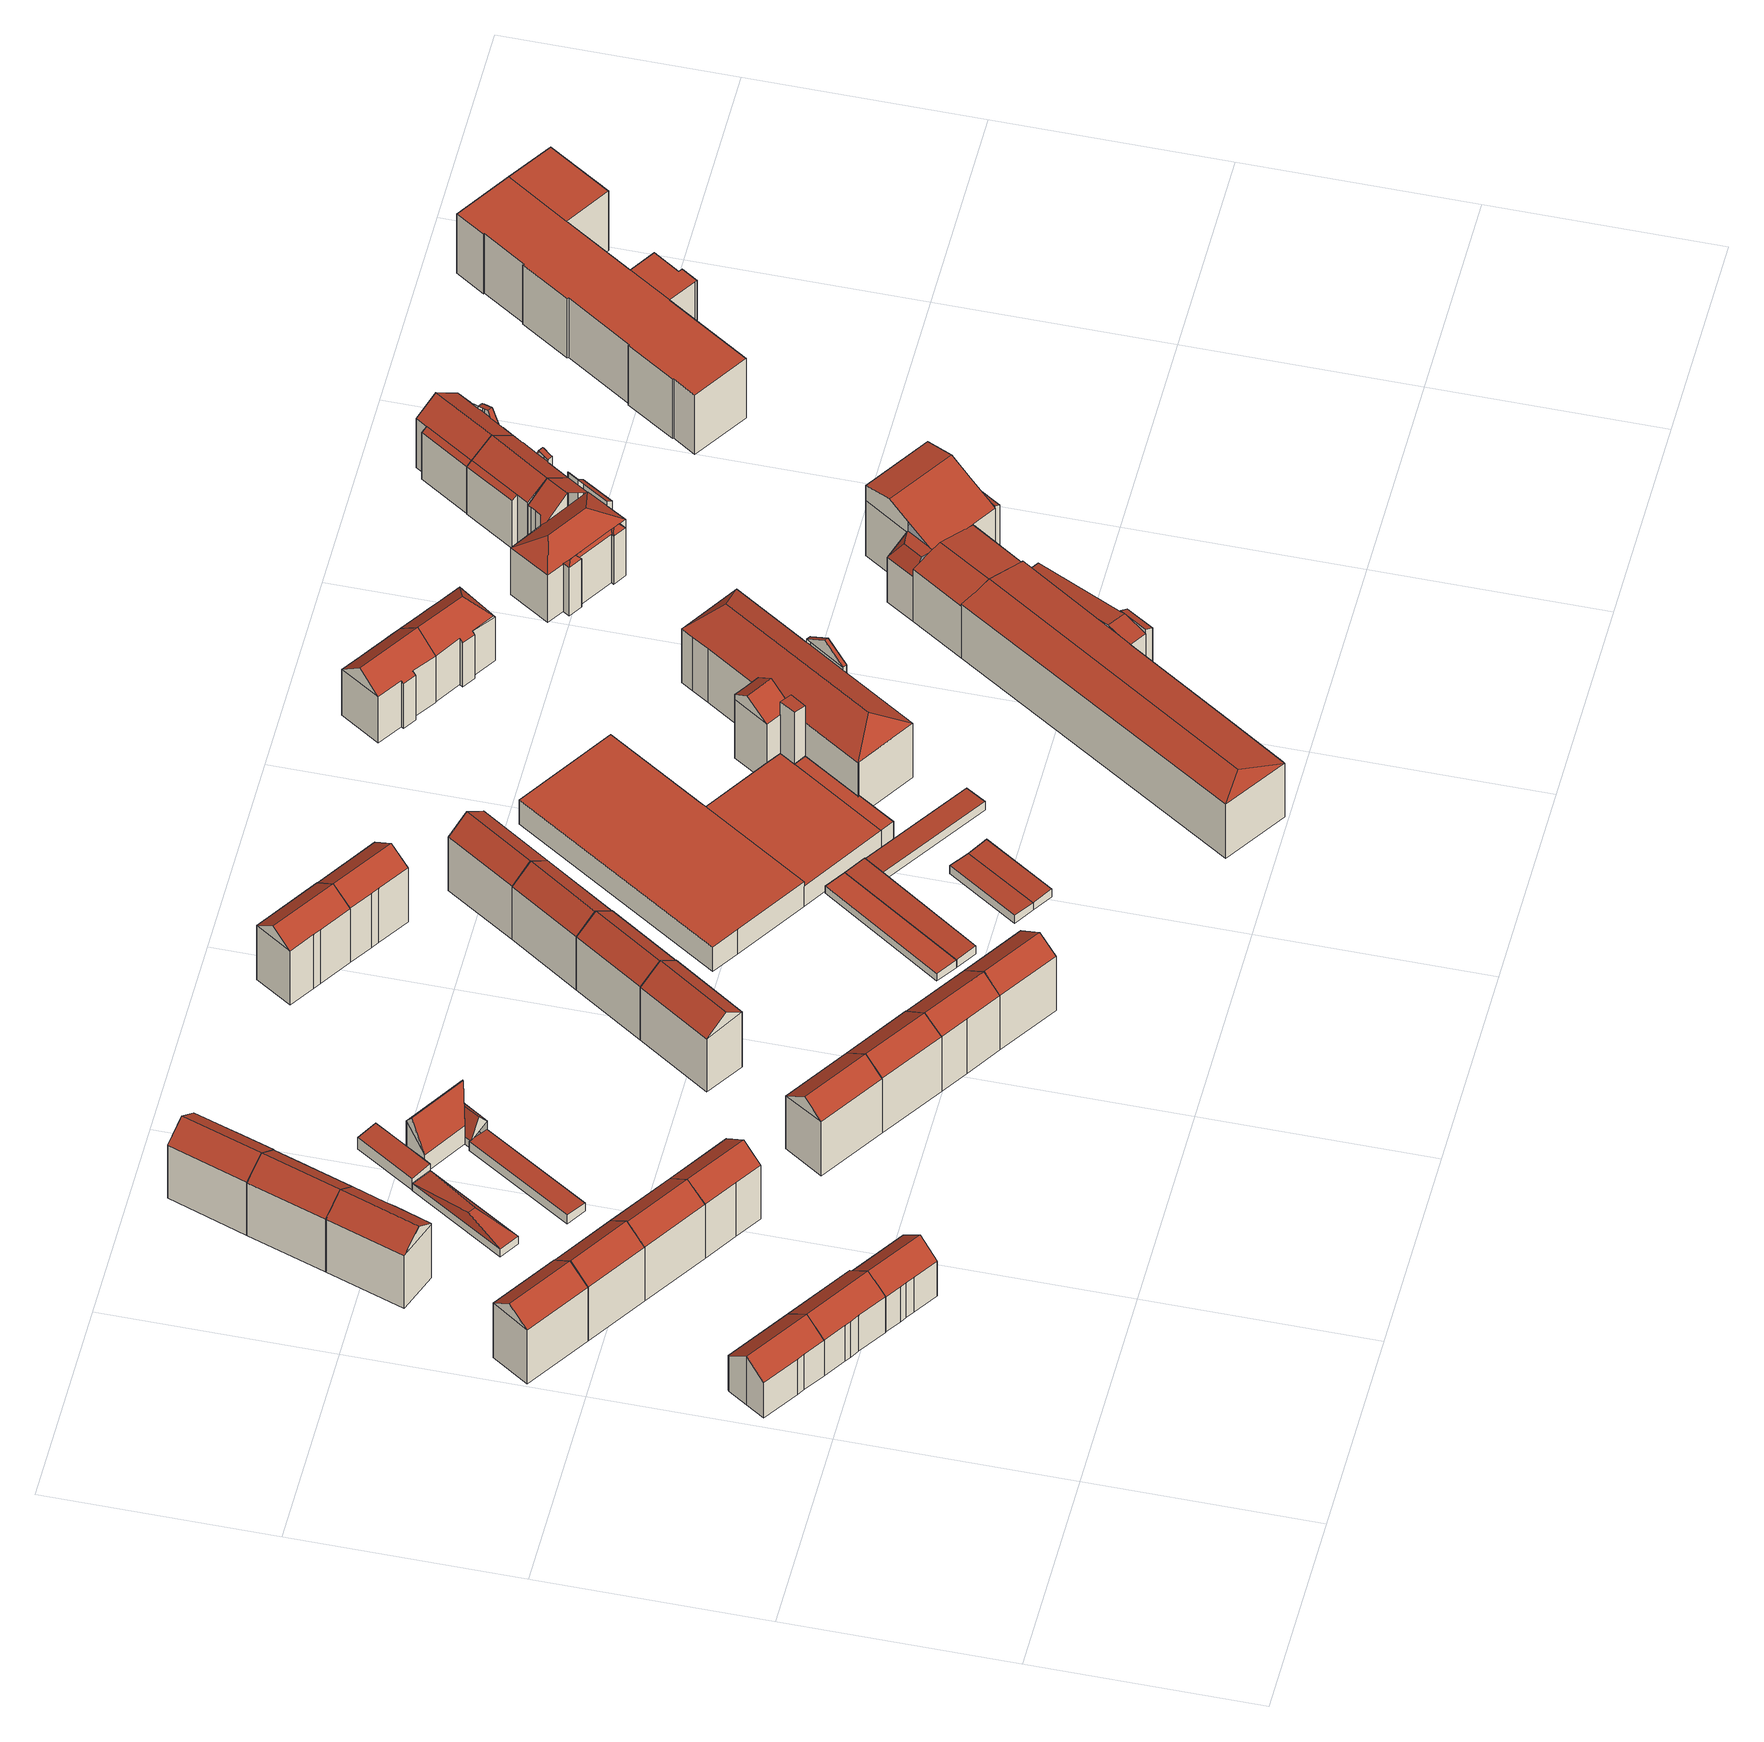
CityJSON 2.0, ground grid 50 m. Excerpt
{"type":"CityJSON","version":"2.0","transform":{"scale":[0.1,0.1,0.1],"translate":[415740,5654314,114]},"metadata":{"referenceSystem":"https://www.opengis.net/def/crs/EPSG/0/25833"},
"CityObjects":{
"building1":{"type":"Building","attributes":{"Dachtyp_tdc":"tdcFreeFormRoof","Gemeindeschluessel":14612000,"Dachneigung":36.94,"QualitaetDacherkennung":88,"Geometrietyp2DReferenz":"3000","measuredHeight":14.17,"function":"31001_9998","roofType":"5000"},"geometry":[{"type":"Solid","lod":"2","boundaries":[[[[0,1,2,3]],[[1,4,5,2]],[[4,6,7,5]],[[6,8,9,7]],[[8,10,11,9]],[[10,12,13,11]],[[12,14,15,13]],[[14,16,17,15]],[[16,0,3,17]],[[1,0,18,8,6,4]],[[18,16,14,12,10,8]],[[0,16,18]],[[3,2,5,7,9,11,13,15,17]]]],"semantics":{"surfaces":[{"type":"WallSurface"},{"type":"RoofSurface"},{"type":"GroundSurface"}],"values":[[0,0,0,0,0,0,0,0,0,1,1,0,2]]}}]},
"building2":{"type":"Building","attributes":{"Dachtyp_tdc":"tdcFreeFormRoof","Gemeindeschluessel":14612000,"Dachneigung":36.84,"QualitaetDacherkennung":89,"Geometrietyp2DReferenz":"3000","measuredHeight":14.09,"function":"31001_9998","roofType":"5000"},"geometry":[{"type":"Solid","lod":"2","boundaries":[[[[19,16,17,3]],[[16,14,15,17]],[[14,20,21,15]],[[20,22,23,21]],[[22,24,25,23]],[[24,26,27,25]],[[26,28,29,27]],[[28,19,3,29]],[[30,20,14,16,31]],[[24,22,30,31,19,28,26]],[[16,19,31]],[[22,20,30]],[[3,17,15,21,23,25,27,29]]]],"semantics":{"surfaces":[{"type":"WallSurface"},{"type":"RoofSurface"},{"type":"GroundSurface"}],"values":[[0,0,0,0,0,0,0,0,1,1,0,0,2]]}}]},
"building3":{"type":"Building","attributes":{"Dachtyp_tdc":"tdcGableRoof","Gemeindeschluessel":14612000,"Dachneigung":35.64,"QualitaetDacherkennung":85,"Geometrietyp2DReferenz":"3000","measuredHeight":19.22,"function":"31001_9998","roofType":"3100"},"geometry":[{"type":"Solid","lod":"2","boundaries":[[[[32,33,34,35]],[[33,36,37,34]],[[36,38,39,37]],[[38,32,35,39]],[[36,33,40]],[[32,38,41]],[[33,32,41,40]],[[38,36,40,41]],[[35,34,37,39]]]],"semantics":{"surfaces":[{"type":"WallSurface"},{"type":"RoofSurface"},{"type":"GroundSurface"}],"values":[[0,0,0,0,0,0,1,1,2]]}}]},
"building4":{"type":"Building","attributes":{"Dachtyp_tdc":"tdcFreeFormRoof","Gemeindeschluessel":14612000,"Dachneigung":38.39,"QualitaetDacherkennung":85,"Geometrietyp2DReferenz":"3000","measuredHeight":14.14,"function":"31001_9998","roofType":"5000"},"geometry":[{"type":"Solid","lod":"2","boundaries":[[[[42,43,44,45]],[[43,46,47,44]],[[46,48,49,47]],[[48,50,51,49]],[[50,52,53,51]],[[52,54,55,53]],[[54,42,45,55]],[[46,56,57,54,52,50,48]],[[43,42,57,56]],[[43,56,46]],[[54,57,42]],[[45,44,47,49,51,53,55]]]],"semantics":{"surfaces":[{"type":"WallSurface"},{"type":"RoofSurface"},{"type":"GroundSurface"}],"values":[[0,0,0,0,0,0,0,1,1,0,0,2]]}}]},
"building5":{"type":"Building","attributes":{"Dachtyp_tdc":"tdcGableRoof","Gemeindeschluessel":14612000,"Dachneigung":35.72,"QualitaetDacherkennung":88,"Geometrietyp2DReferenz":"3000","measuredHeight":19.27,"function":"31001_9998","roofType":"3100"},"geometry":[{"type":"Solid","lod":"2","boundaries":[[[[58,59,60,34]],[[59,61,62,60]],[[61,36,37,62]],[[36,58,34,37]],[[61,59,63]],[[58,36,64]],[[59,58,64,63]],[[36,61,63,64]],[[34,60,62,37]]]],"semantics":{"surfaces":[{"type":"WallSurface"},{"type":"RoofSurface"},{"type":"GroundSurface"}],"values":[[0,0,0,0,0,0,1,1,2]]}}]},
"building6":{"type":"Building","attributes":{"Dachtyp_tdc":"tdcGableRoof","Gemeindeschluessel":14612000,"Dachneigung":35.65,"QualitaetDacherkennung":88,"Geometrietyp2DReferenz":"3000","measuredHeight":19.25,"function":"31001_9998","roofType":"3100"},"geometry":[{"type":"Solid","lod":"2","boundaries":[[[[65,66,62,67]],[[66,59,60,62]],[[59,68,69,60]],[[68,65,67,69]],[[59,66,70]],[[65,68,71]],[[66,65,71,70]],[[68,59,70,71]],[[67,62,60,69]]]],"semantics":{"surfaces":[{"type":"WallSurface"},{"type":"RoofSurface"},{"type":"GroundSurface"}],"values":[[0,0,0,0,0,0,1,1,2]]}}]},
"building7":{"type":"Building","attributes":{"Dachtyp_tdc":"tdcFreeFormRoof","Gemeindeschluessel":14612000,"Dachneigung":35.29,"QualitaetDacherkennung":86,"Geometrietyp2DReferenz":"3000","measuredHeight":19.14,"function":"31001_9998","roofType":"5000"},"geometry":[{"type":"Solid","lod":"2","boundaries":[[[[72,73,74,75]],[[73,76,77,74]],[[76,78,79,77]],[[78,80,81,79]],[[80,82,83,81]],[[82,72,75,83]],[[84,85,86,87,88,89]],[[72,82,84,89]],[[73,88,87,76]],[[72,89,88,73]],[[76,87,86,78]],[[78,86,85,80]],[[80,85,84,82]],[[75,74,77,79,81,83]]]],"semantics":{"surfaces":[{"type":"WallSurface"},{"type":"RoofSurface"},{"type":"GroundSurface"}],"values":[[0,0,0,0,0,0,1,1,0,0,0,0,0,2]]}}]},
"building8":{"type":"Building","attributes":{"Dachtyp_tdc":"tdcFreeFormRoof","Gemeindeschluessel":14612000,"Dachneigung":35.51,"QualitaetDacherkennung":88,"Geometrietyp2DReferenz":"3000","measuredHeight":19.25,"function":"31001_9998","roofType":"5000"},"geometry":[{"type":"Solid","lod":"2","boundaries":[[[[90,65,67,91]],[[65,68,69,67]],[[68,92,93,69]],[[92,94,95,93]],[[94,90,91,95]],[[96,92,68,97]],[[90,94,96,97,65]],[[94,92,96]],[[68,65,97]],[[91,67,69,93,95]]]],"semantics":{"surfaces":[{"type":"WallSurface"},{"type":"RoofSurface"},{"type":"GroundSurface"}],"values":[[0,0,0,0,0,1,1,0,0,2]]}}]},
"building9":{"type":"Building","attributes":{"Dachtyp_tdc":"tdcFreeFormRoof","Gemeindeschluessel":14612000,"Dachneigung":35.53,"QualitaetDacherkennung":91,"Geometrietyp2DReferenz":"3000","measuredHeight":19.19,"function":"31001_9998","roofType":"5000"},"geometry":[{"type":"Solid","lod":"2","boundaries":[[[[88,72,75,74]],[[72,98,99,75]],[[98,100,101,99]],[[100,102,103,101]],[[102,104,105,103]],[[104,88,74,105]],[[89,106,98,72]],[[102,100,106,89,88,104]],[[72,88,89]],[[100,98,106]],[[74,75,99,101,103,105]]]],"semantics":{"surfaces":[{"type":"WallSurface"},{"type":"RoofSurface"},{"type":"GroundSurface"}],"values":[[0,0,0,0,0,0,1,1,0,0,2]]}}]},
"building10":{"type":"Building","attributes":{"Dachtyp_tdc":"tdcHipRoof","Gemeindeschluessel":14612000,"Dachneigung":10.67,"QualitaetDacherkennung":15,"Geometrietyp2DReferenz":"3000","measuredHeight":4.81,"function":"31001_2463","roofType":"3200"},"geometry":[{"type":"Solid","lod":"2","boundaries":[[[[107,108,109,110]],[[108,111,112,109]],[[111,113,114,112]],[[113,107,110,114]],[[111,108,115]],[[107,113,116]],[[108,107,116,115]],[[113,111,115,116]],[[110,109,112,114]]]],"semantics":{"surfaces":[{"type":"WallSurface"},{"type":"RoofSurface"},{"type":"GroundSurface"}],"values":[[0,0,0,0,1,1,1,1,2]]}}]},
"building11":{"type":"Building","attributes":{"Dachtyp_tdc":"tdcGableRoof","Gemeindeschluessel":14612000,"Dachneigung":35.37,"QualitaetDacherkennung":89,"Geometrietyp2DReferenz":"3000","measuredHeight":19.2,"function":"31001_9998","roofType":"3100"},"geometry":[{"type":"Solid","lod":"2","boundaries":[[[[117,118,119,120]],[[118,121,122,119]],[[121,123,124,122]],[[123,125,101,124]],[[125,126,99,101]],[[126,117,120,99]],[[126,106,127,117]],[[128,129,130,127,106,131]],[[123,128,131,125]],[[125,131,106,126]],[[118,130,129,121]],[[117,127,130,118]],[[121,129,128,123]],[[120,119,122,124,101,99]]]],"semantics":{"surfaces":[{"type":"WallSurface"},{"type":"RoofSurface"},{"type":"GroundSurface"}],"values":[[0,0,0,0,0,0,1,1,0,0,0,0,0,2]]}}]},
"building12":{"type":"Building","attributes":{"Gemeindeschluessel":14612000,"Geometrietyp2DReferenz":"3000","function":"31001_2463","roofType":"9999"},"children":["building12-1","building12-2"]},
"building12-1":{"type":"BuildingPart","attributes":{"Dachtyp_tdc":"tdcPolyFlatRoof","Dachneigung":4.05,"QualitaetDacherkennung":81,"Geometrietyp2DReferenz":"3000","measuredHeight":2.59,"roofType":"2100"},"parents":["building12"],"geometry":[{"type":"MultiSurface","lod":"2","boundaries":[[[132,133,134,135,136]],[[137,138,133,132]],[[138,139,134,133]],[[139,140,141,135,134]],[[142,137,132,136]],[[142,143,140,139,138,137]]],"semantics":{"surfaces":[{"type":"GroundSurface"},{"type":"WallSurface"},{"type":"RoofSurface"}],"values":[0,1,1,1,1,2]}}]},
"building12-2":{"type":"BuildingPart","attributes":{"Dachtyp_tdc":"tdcGableRoof","Dachneigung":51.55,"QualitaetDacherkennung":2,"Geometrietyp2DReferenz":"3000","measuredHeight":7.6,"roofType":"3100"},"parents":["building12"],"geometry":[{"type":"MultiSurface","lod":"2","boundaries":[[[141,144,145,135]],[[144,146,147,145]],[[146,148,142,136,147]],[[146,144,149]],[[141,143,148,150]],[[144,141,150,149]],[[148,146,149,150]],[[135,145,147,136]]],"semantics":{"surfaces":[{"type":"WallSurface"},{"type":"RoofSurface"},{"type":"GroundSurface"}],"values":[0,0,0,0,0,1,1,2]}}]},
"building13":{"type":"Building","attributes":{"Dachtyp_tdc":"tdcPolyFlatRoof","Gemeindeschluessel":14612000,"Dachneigung":5.18,"QualitaetDacherkennung":83,"Geometrietyp2DReferenz":"3000","measuredHeight":3.81,"function":"31001_2463","roofType":"2100"},"geometry":[{"type":"Solid","lod":"2","boundaries":[[[[151,152,153,154]],[[152,155,156,153]],[[155,157,158,156]],[[157,159,160,158]],[[159,161,162,160]],[[161,151,154,162]],[[161,159,157,155,152,151]],[[154,153,156,158,160,162]]]],"semantics":{"surfaces":[{"type":"WallSurface"},{"type":"RoofSurface"},{"type":"GroundSurface"}],"values":[[0,0,0,0,0,0,1,2]]}}]},
"building14":{"type":"Building","attributes":{"Dachtyp_tdc":"tdcGableRoof","Gemeindeschluessel":14612000,"Dachneigung":35.6,"QualitaetDacherkennung":86,"Geometrietyp2DReferenz":"3000","measuredHeight":19.27,"function":"31001_9998","roofType":"3100"},"geometry":[{"type":"Solid","lod":"2","boundaries":[[[[163,164,165,166]],[[164,167,168,165]],[[167,169,170,168]],[[169,163,166,170]],[[167,164,171]],[[163,169,172]],[[164,163,172,171]],[[169,167,171,172]],[[166,165,168,170]]]],"semantics":{"surfaces":[{"type":"WallSurface"},{"type":"RoofSurface"},{"type":"GroundSurface"}],"values":[[0,0,0,0,0,0,1,1,2]]}}]},
"building15":{"type":"Building","attributes":{"Dachtyp_tdc":"tdcGableRoof","Gemeindeschluessel":14612000,"Dachneigung":64.77,"QualitaetDacherkennung":2,"Geometrietyp2DReferenz":"3000","measuredHeight":13.11,"function":"31001_2463","roofType":"3100"},"geometry":[{"type":"Solid","lod":"2","boundaries":[[[[173,174,147,175]],[[174,176,145,147]],[[176,177,178,145]],[[177,173,175,178]],[[176,174,179]],[[173,177,180]],[[174,173,180,179]],[[177,176,179,180]],[[175,147,145,178]]]],"semantics":{"surfaces":[{"type":"WallSurface"},{"type":"RoofSurface"},{"type":"GroundSurface"}],"values":[[0,0,0,0,0,0,1,1,2]]}}]},
"building16":{"type":"Building","attributes":{"Dachtyp_tdc":"tdcGableRoof","Gemeindeschluessel":14612000,"Dachneigung":35.47,"QualitaetDacherkennung":91,"Geometrietyp2DReferenz":"3000","measuredHeight":19.22,"function":"31001_9998","roofType":"3100"},"geometry":[{"type":"Solid","lod":"2","boundaries":[[[[181,182,166,183]],[[182,169,170,166]],[[169,184,185,170]],[[184,181,183,185]],[[169,182,186]],[[181,184,187]],[[182,181,187,186]],[[184,169,186,187]],[[183,166,170,185]]]],"semantics":{"surfaces":[{"type":"WallSurface"},{"type":"RoofSurface"},{"type":"GroundSurface"}],"values":[[0,0,0,0,0,0,1,1,2]]}}]},
"building17":{"type":"Building","attributes":{"Dachtyp_tdc":"tdcFreeFormRoof","Gemeindeschluessel":14612000,"Dachneigung":35.22,"QualitaetDacherkennung":92,"Geometrietyp2DReferenz":"3000","measuredHeight":19.22,"function":"31001_9998","roofType":"5000"},"geometry":[{"type":"Solid","lod":"2","boundaries":[[[[181,188,185,183]],[[188,189,190,185]],[[189,191,192,190]],[[191,193,194,192]],[[193,181,183,194]],[[195,189,188,196]],[[193,191,195,196,181]],[[188,181,196]],[[191,189,195]],[[183,185,190,192,194]]]],"semantics":{"surfaces":[{"type":"WallSurface"},{"type":"RoofSurface"},{"type":"GroundSurface"}],"values":[[0,0,0,0,0,1,1,0,0,2]]}}]},
"building18":{"type":"Building","attributes":{"Dachtyp_tdc":"tdcGableRoof","Gemeindeschluessel":14612000,"Dachneigung":35.45,"QualitaetDacherkennung":89,"Geometrietyp2DReferenz":"3000","measuredHeight":19.17,"function":"31001_9998","roofType":"3100"},"geometry":[{"type":"Solid","lod":"2","boundaries":[[[[197,198,199,200]],[[198,201,202,199]],[[201,203,204,202]],[[203,197,200,204]],[[201,198,205]],[[197,203,206]],[[198,197,206,205]],[[203,201,205,206]],[[200,199,202,204]]]],"semantics":{"surfaces":[{"type":"WallSurface"},{"type":"RoofSurface"},{"type":"GroundSurface"}],"values":[[0,0,0,0,0,0,1,1,2]]}}]},
"building19":{"type":"Building","attributes":{"Dachtyp_tdc":"tdcGableRoof","Gemeindeschluessel":14612000,"Dachneigung":35.47,"QualitaetDacherkennung":90,"Geometrietyp2DReferenz":"3000","measuredHeight":19.27,"function":"31001_9998","roofType":"3100"},"geometry":[{"type":"Solid","lod":"2","boundaries":[[[[189,207,208,190]],[[207,209,210,208]],[[209,191,192,210]],[[191,189,190,192]],[[209,207,211]],[[189,191,212]],[[207,189,212,211]],[[191,209,211,212]],[[190,208,210,192]]]],"semantics":{"surfaces":[{"type":"WallSurface"},{"type":"RoofSurface"},{"type":"GroundSurface"}],"values":[[0,0,0,0,0,0,1,1,2]]}}]},
"building20":{"type":"Building","attributes":{"Dachtyp_tdc":"tdcGableRoof","Gemeindeschluessel":14612000,"Dachneigung":35.48,"QualitaetDacherkennung":89,"Geometrietyp2DReferenz":"3000","measuredHeight":19.25,"function":"31001_9998","roofType":"3100"},"geometry":[{"type":"Solid","lod":"2","boundaries":[[[[213,214,215,199]],[[214,216,217,215]],[[216,218,202,217]],[[218,213,199,202]],[[216,214,219]],[[213,218,220]],[[214,213,220,219]],[[218,216,219,220]],[[199,215,217,202]]]],"semantics":{"surfaces":[{"type":"WallSurface"},{"type":"RoofSurface"},{"type":"GroundSurface"}],"values":[[0,0,0,0,0,0,1,1,2]]}}]},
"building21":{"type":"Building","attributes":{"Dachtyp_tdc":"tdcFreeFormRoof","Gemeindeschluessel":14612000,"Dachneigung":35.73,"QualitaetDacherkennung":73,"Geometrietyp2DReferenz":"3000","measuredHeight":19.23,"function":"31001_9998","roofType":"5000"},"geometry":[{"type":"Solid","lod":"2","boundaries":[[[[221,222,223,224]],[[222,225,226,223]],[[225,227,228,226]],[[227,229,230,228]],[[229,231,232,230]],[[231,221,224,232]],[[233,225,222,234]],[[229,227,233,234,221,231]],[[227,225,233]],[[222,221,234]],[[224,223,226,228,230,232]]]],"semantics":{"surfaces":[{"type":"WallSurface"},{"type":"RoofSurface"},{"type":"GroundSurface"}],"values":[[0,0,0,0,0,0,1,1,0,0,2]]}}]},
"building22":{"type":"Building","attributes":{"Dachtyp_tdc":"tdcGableRoof","Gemeindeschluessel":14612000,"Dachneigung":35.59,"QualitaetDacherkennung":91,"Geometrietyp2DReferenz":"3000","measuredHeight":19.25,"function":"31001_9998","roofType":"3100"},"geometry":[{"type":"Solid","lod":"2","boundaries":[[[[214,235,236,215]],[[235,237,238,236]],[[237,239,217,238]],[[239,214,215,217]],[[237,235,240]],[[214,239,241]],[[235,214,241,240]],[[239,237,240,241]],[[215,236,238,217]]]],"semantics":{"surfaces":[{"type":"WallSurface"},{"type":"RoofSurface"},{"type":"GroundSurface"}],"values":[[0,0,0,0,0,0,1,1,2]]}}]},
"building23":{"type":"Building","attributes":{"Dachtyp_tdc":"tdcPolyFlatRoof","Gemeindeschluessel":14612000,"Dachneigung":0,"QualitaetDacherkennung":84,"Geometrietyp2DReferenz":"3000","measuredHeight":2.11,"function":"31001_2463","roofType":"1000"},"geometry":[{"type":"Solid","lod":"2","boundaries":[[[[242,243,244,245]],[[243,246,247,244]],[[246,248,249,247]],[[248,242,245,249]],[[248,246,243,242]],[[245,244,247,249]]]],"semantics":{"surfaces":[{"type":"WallSurface"},{"type":"RoofSurface"},{"type":"GroundSurface"}],"values":[[0,0,0,0,1,2]]}}]},
"building24":{"type":"Building","attributes":{"Dachtyp_tdc":"tdcPolyFlatRoof","Gemeindeschluessel":14612000,"Dachneigung":4.01,"QualitaetDacherkennung":76,"Geometrietyp2DReferenz":"3000","measuredHeight":2.45,"function":"31001_2463","roofType":"2100"},"geometry":[{"type":"Solid","lod":"2","boundaries":[[[[250,248,249,251]],[[248,246,247,249]],[[246,252,253,247]],[[252,254,255,253]],[[254,250,251,255]],[[254,252,246,248,250]],[[251,249,247,253,255]]]],"semantics":{"surfaces":[{"type":"WallSurface"},{"type":"RoofSurface"},{"type":"GroundSurface"}],"values":[[0,0,0,0,0,1,2]]}}]},
"building25":{"type":"Building","attributes":{"Dachtyp_tdc":"tdcGableRoof","Gemeindeschluessel":14612000,"Dachneigung":35.69,"QualitaetDacherkennung":67,"Geometrietyp2DReferenz":"3000","measuredHeight":19.2,"function":"31001_9998","roofType":"3100"},"geometry":[{"type":"Solid","lod":"2","boundaries":[[[[256,257,228,258]],[[257,233,259,228]],[[233,260,226,259]],[[260,261,262,226]],[[261,263,264,262]],[[263,265,266,264]],[[265,267,268,266]],[[267,256,258,268]],[[263,261,260,233]],[[233,257,256,267,265,263]],[[258,228,259,226,262,264,266,268]]]],"semantics":{"surfaces":[{"type":"WallSurface"},{"type":"RoofSurface"},{"type":"GroundSurface"}],"values":[[0,0,0,0,0,0,0,0,1,1,2]]}}]},
"building26":{"type":"Building","attributes":{"Dachtyp_tdc":"tdcPolyFlatRoof","Gemeindeschluessel":14612000,"Dachneigung":2.82,"QualitaetDacherkennung":90,"Geometrietyp2DReferenz":"3000","measuredHeight":2.38,"function":"31001_2463","roofType":"2100"},"geometry":[{"type":"Solid","lod":"2","boundaries":[[[[269,270,271,272]],[[270,273,274,271]],[[273,275,276,274]],[[275,269,272,276]],[[275,273,270,269]],[[272,271,274,276]]]],"semantics":{"surfaces":[{"type":"WallSurface"},{"type":"RoofSurface"},{"type":"GroundSurface"}],"values":[[0,0,0,0,1,2]]}}]},
"building27":{"type":"Building","attributes":{"Dachtyp_tdc":"tdcGableRoof","Gemeindeschluessel":14612000,"Dachneigung":35.32,"QualitaetDacherkennung":91,"Geometrietyp2DReferenz":"3000","measuredHeight":19.21,"function":"31001_9998","roofType":"3100"},"geometry":[{"type":"Solid","lod":"2","boundaries":[[[[277,278,279,236]],[[278,280,281,279]],[[280,237,238,281]],[[237,277,236,238]],[[280,278,282]],[[277,237,283]],[[278,277,283,282]],[[237,280,282,283]],[[236,279,281,238]]]],"semantics":{"surfaces":[{"type":"WallSurface"},{"type":"RoofSurface"},{"type":"GroundSurface"}],"values":[[0,0,0,0,0,0,1,1,2]]}}]},
"building28":{"type":"Building","attributes":{"Dachtyp_tdc":"tdcPolyFlatRoof","Gemeindeschluessel":14612000,"Dachneigung":2.79,"QualitaetDacherkennung":88,"Geometrietyp2DReferenz":"3000","measuredHeight":2.42,"function":"31001_2463","roofType":"2100"},"geometry":[{"type":"Solid","lod":"2","boundaries":[[[[284,273,274,285]],[[273,270,271,274]],[[270,286,287,271]],[[286,284,285,287]],[[286,270,273,284]],[[285,274,271,287]]]],"semantics":{"surfaces":[{"type":"WallSurface"},{"type":"RoofSurface"},{"type":"GroundSurface"}],"values":[[0,0,0,0,1,2]]}}]},
"building29":{"type":"Building","attributes":{"Gemeindeschluessel":14612000,"Geometrietyp2DReferenz":"3000","function":"31001_2000","roofType":"9999"},"children":["building29-1","building29-2","building29-3"]},
"building29-1":{"type":"BuildingPart","attributes":{"Dachtyp_tdc":"tdcPolyFlatRoof","Dachneigung":0,"QualitaetDacherkennung":88,"Geometrietyp2DReferenz":"3000","measuredHeight":5.87,"roofType":"1000"},"parents":["building29"],"geometry":[{"type":"MultiSurface","lod":"2","boundaries":[[[288,289,290,291]],[[289,292,293,290]],[[292,294,295,293]],[[296,297,298,299]],[[297,296,294,292,289,288]],[[291,290,293,295,299,298]]],"semantics":{"surfaces":[{"type":"WallSurface"},{"type":"RoofSurface"},{"type":"GroundSurface"}],"values":[0,0,0,0,1,2]}}]},
"building29-2":{"type":"BuildingPart","attributes":{"Dachtyp_tdc":"tdcPolyFlatRoof","Dachneigung":0,"QualitaetDacherkennung":91,"Geometrietyp2DReferenz":"3000","measuredHeight":7.15,"roofType":"1000"},"parents":["building29"],"geometry":[{"type":"MultiSurface","lod":"2","boundaries":[[[300,301,302,303]],[[301,304,291,302]],[[304,288,291]],[[305,306,307,298,297]],[[306,308,309,307]],[[308,300,303,309]],[[308,306,305,304,301,300]],[[303,302,291,298,307,309]]],"semantics":{"surfaces":[{"type":"WallSurface"},{"type":"RoofSurface"},{"type":"GroundSurface"}],"values":[0,0,0,0,0,0,1,2]}}]},
"building29-3":{"type":"BuildingPart","attributes":{"Dachtyp_tdc":"tdcPolyFlatRoof","Dachneigung":0,"QualitaetDacherkennung":65,"Geometrietyp2DReferenz":"3000","measuredHeight":5.9,"roofType":"1000"},"parents":["building29"],"geometry":[{"type":"MultiSurface","lod":"2","boundaries":[[[310,311,312,295,294]],[[311,313,314,312]],[[313,315,316,314]],[[315,317,318,316]],[[317,319,296,299,318]],[[317,315,313,311,310,319]],[[299,295,312,314,316,318]]],"semantics":{"surfaces":[{"type":"WallSurface"},{"type":"RoofSurface"},{"type":"GroundSurface"}],"values":[0,0,0,0,0,1,2]}}]},
"building30":{"type":"Building","attributes":{"Dachtyp_tdc":"tdcPolyFlatRoof","Gemeindeschluessel":14612000,"Dachneigung":3.62,"QualitaetDacherkennung":83,"Geometrietyp2DReferenz":"3000","measuredHeight":2.45,"function":"31001_2463","roofType":"2100"},"geometry":[{"type":"Solid","lod":"2","boundaries":[[[[320,321,322,323]],[[321,254,255,322]],[[254,324,253,255]],[[324,320,323,253]],[[324,254,321,320]],[[323,322,255,253]]]],"semantics":{"surfaces":[{"type":"WallSurface"},{"type":"RoofSurface"},{"type":"GroundSurface"}],"values":[[0,0,0,0,1,2]]}}]},
"building31":{"type":"Building","attributes":{"Gemeindeschluessel":14612000,"Geometrietyp2DReferenz":"3000","function":"31001_2000","roofType":"9999"},"children":["building31-1","building31-2","building31-3","building31-4"]},
"building31-1":{"type":"BuildingPart","attributes":{"Dachtyp_tdc":"tdcPolyFlatRoof","Dachneigung":5.71,"QualitaetDacherkennung":76,"Geometrietyp2DReferenz":"3000","measuredHeight":20.98,"roofType":"2100"},"parents":["building31"],"geometry":[{"type":"MultiSurface","lod":"2","boundaries":[[[325,326,327,328,329]],[[326,330,331,332,327]],[[333,330,326,325]],[[328,327,332,334]]],"semantics":{"surfaces":[{"type":"WallSurface"},{"type":"RoofSurface"},{"type":"GroundSurface"}],"values":[0,0,1,2]}}]},
"building31-2":{"type":"BuildingPart","attributes":{"Dachtyp_tdc":"tdcGableRoof","Dachneigung":34.98,"QualitaetDacherkennung":60,"Geometrietyp2DReferenz":"3000","measuredHeight":20.39,"roofType":"3100"},"parents":["building31"],"geometry":[{"type":"MultiSurface","lod":"2","boundaries":[[[335,336,337,338,339]],[[336,340,341,337]],[[340,342,343,344,341]],[[340,336,345]],[[335,342,346]],[[336,335,346,345]],[[342,340,345,346]],[[338,337,341,344]]],"semantics":{"surfaces":[{"type":"WallSurface"},{"type":"RoofSurface"},{"type":"GroundSurface"}],"values":[0,0,0,0,0,1,1,2]}}]},
"building31-3":{"type":"BuildingPart","attributes":{"Dachtyp_tdc":"tdcHipRoof","Dachneigung":34.91,"QualitaetDacherkennung":65,"Geometrietyp2DReferenz":"3000","measuredHeight":21.06,"roofType":"3200"},"parents":["building31"],"geometry":[{"type":"MultiSurface","lod":"2","boundaries":[[[347,348,349,350]],[[348,351,352,349]],[[351,339,338,352]],[[353,354,355,356]],[[351,348,357]],[[355,343,339,351,357,356]],[[348,347,358,359,360,329,353,356,357]],[[338,344,361,362,363,328,334,364,365,350,349,352]],[[343,355,361,344]],[[355,354,362,361]],[[354,353,363,362]],[[353,329,328,363]],[[359,358,365,364]],[[358,347,350,365]]],"semantics":{"surfaces":[{"type":"WallSurface"},{"type":"RoofSurface"},{"type":"GroundSurface"}],"values":[0,0,0,1,1,1,1,2,0,0,0,0,0,0]}}]},
"building31-4":{"type":"BuildingPart","attributes":{"Dachtyp_tdc":"tdcGableRoof","Dachneigung":35.09,"QualitaetDacherkennung":31,"Geometrietyp2DReferenz":"3000","measuredHeight":21.09,"roofType":"3100"},"parents":["building31"],"geometry":[{"type":"MultiSurface","lod":"2","boundaries":[[[331,366,367,332]],[[366,368,369,367]],[[368,370,371,369]],[[370,372,359,364,371]],[[373,374,375,376,377]],[[331,378,377,376,366]],[[366,376,375,368]],[[368,375,374,370]],[[370,374,373,372]],[[372,373,377,378]],[[334,332,367,369,371,364]]],"semantics":{"surfaces":[{"type":"WallSurface"},{"type":"RoofSurface"},{"type":"GroundSurface"}],"values":[0,0,0,0,1,1,0,0,0,0,2]}}]},
"building32":{"type":"Building","attributes":{"Gemeindeschluessel":14612000,"Geometrietyp2DReferenz":"3000","function":"31001_9998","roofType":"9999"},"children":["building32-1","building32-2","building32-3","building32-4","building32-5","building32-6","building32-7"]},
"building32-1":{"type":"BuildingPart","attributes":{"Dachtyp_tdc":"tdcGableRoof","Dachneigung":25.05,"QualitaetDacherkennung":18,"Geometrietyp2DReferenz":"3000","measuredHeight":21.87,"roofType":"3100"},"parents":["building32"],"geometry":[{"type":"MultiSurface","lod":"2","boundaries":[[[379,380,381,382]],[[383,384,385,386,387]],[[388,389,390,391]],[[389,379,382,390]],[[392,393,394,395]],[[384,383,396,397,394,393,398,399,400,401]],[[388,402,398,393,392,389]],[[379,395,394,397,403,380]],[[389,392,395,379]],[[382,381,387,386,404,391,390]]],"semantics":{"surfaces":[{"type":"WallSurface"},{"type":"RoofSurface"},{"type":"GroundSurface"}],"values":[0,0,0,0,1,1,0,0,0,2]}}]},
"building32-2":{"type":"BuildingPart","attributes":{"Dachtyp_tdc":"tdcGableRoof","Dachneigung":11.47,"QualitaetDacherkennung":36,"Geometrietyp2DReferenz":"3000","measuredHeight":17.58,"roofType":"3100"},"parents":["building32"],"geometry":[{"type":"MultiSurface","lod":"2","boundaries":[[[405,406,407,408,409]],[[385,410,411,412,386]],[[406,405,413,414,415,416,417]],[[410,385,401,415,414]],[[409,408,404,386,412,418]]],"semantics":{"surfaces":[{"type":"WallSurface"},{"type":"RoofSurface"},{"type":"GroundSurface"}],"values":[0,0,1,1,2]}}]},
"building32-3":{"type":"BuildingPart","attributes":{"Dachtyp_tdc":"tdcHipAndGableRoof","Dachneigung":59.55,"QualitaetDacherkennung":40,"Geometrietyp2DReferenz":"3000","measuredHeight":17.09,"roofType":"5000"},"parents":["building32"],"geometry":[{"type":"MultiSurface","lod":"2","boundaries":[[[407,419,420,408]],[[419,402,388,391,420]],[[402,419,421]],[[419,407,422,417,423,421]],[[424,399,402,421,423,416]],[[408,420,391,404]]],"semantics":{"surfaces":[{"type":"WallSurface"},{"type":"RoofSurface"},{"type":"GroundSurface"}],"values":[0,0,1,1,1,2]}}]},
"building32-4":{"type":"BuildingPart","attributes":{"Dachtyp_tdc":"tdcPolyFlatRoof","Dachneigung":28.93,"QualitaetDacherkennung":52,"Geometrietyp2DReferenz":"3000","measuredHeight":16.68,"roofType":"2100"},"parents":["building32"],"geometry":[{"type":"MultiSurface","lod":"2","boundaries":[[[425,426,383,387,427]],[[403,428,429,381,380]],[[428,425,427,429]],[[428,403,396,426,425]],[[427,387,381,429]]],"semantics":{"surfaces":[{"type":"WallSurface"},{"type":"RoofSurface"},{"type":"GroundSurface"}],"values":[0,0,0,1,2]}}]},
"building32-5":{"type":"BuildingPart","attributes":{"Dachtyp_tdc":"tdcHipAndGableRoof","Dachneigung":10.21,"QualitaetDacherkennung":30,"Geometrietyp2DReferenz":"3000","measuredHeight":17.23,"roofType":"5000"},"parents":["building32"],"geometry":[{"type":"MultiSurface","lod":"2","boundaries":[[[411,430,431,432,412]],[[433,434,435,436,437]],[[434,438,439,435]],[[438,440,441,439]],[[440,442,443,441]],[[442,444,405,409,443]],[[442,440,445]],[[440,438,434,433,446,447,430,411,448,449,445]],[[449,413,444,442,445]],[[412,432,436,435,439,441,443,409,418]]],"semantics":{"surfaces":[{"type":"WallSurface"},{"type":"RoofSurface"},{"type":"GroundSurface"}],"values":[0,0,0,0,0,0,1,1,1,2]}}]},
"building32-6":{"type":"BuildingPart","attributes":{"Dachtyp_tdc":"tdcGableRoof","Dachneigung":10.35,"QualitaetDacherkennung":19,"Geometrietyp2DReferenz":"3000","measuredHeight":16.31,"roofType":"3100"},"parents":["building32"],"geometry":[{"type":"MultiSurface","lod":"2","boundaries":[[[431,450,451,432]],[[452,437,436,453]],[[450,431,447,454,455,456]],[[437,452,455,454,446]],[[432,451,457,453,436]]],"semantics":{"surfaces":[{"type":"WallSurface"},{"type":"RoofSurface"},{"type":"GroundSurface"}],"values":[0,0,1,1,2]}}]},
"building32-7":{"type":"BuildingPart","attributes":{"Dachtyp_tdc":"tdcPolyFlatRoof","Dachneigung":26,"QualitaetDacherkennung":51,"Geometrietyp2DReferenz":"3000","measuredHeight":16.53,"roofType":"2100"},"parents":["building32"],"geometry":[{"type":"MultiSurface","lod":"2","boundaries":[[[458,459,460,457,461,456]],[[459,462,463,460]],[[462,464,452,453,463]],[[464,462,459,458]],[[457,460,463,453]]],"semantics":{"surfaces":[{"type":"WallSurface"},{"type":"RoofSurface"},{"type":"GroundSurface"}],"values":[0,0,0,1,2]}}]},
"building33":{"type":"Building","attributes":{"Dachtyp_tdc":"tdcFreeFormRoof","Gemeindeschluessel":14612000,"Dachneigung":40.8,"QualitaetDacherkennung":72,"Geometrietyp2DReferenz":"3000","measuredHeight":17.91,"function":"31001_9998","roofType":"5000"},"geometry":[{"type":"Solid","lod":"2","boundaries":[[[[465,466,467,468]],[[466,469,470,467]],[[469,471,472,470]],[[471,473,474,472]],[[473,475,476,474]],[[475,477,478,476]],[[477,479,480,478]],[[479,481,482,480]],[[481,483,484,482]],[[483,485,486,484]],[[485,487,488,486]],[[487,465,468,488]],[[465,487,489,490,473,471,469,466]],[[489,485,483,481,479,477,475,490]],[[487,485,489]],[[475,473,490]],[[468,467,470,472,474,476,478,480,482,484,486,488]]]],"semantics":{"surfaces":[{"type":"WallSurface"},{"type":"RoofSurface"},{"type":"GroundSurface"}],"values":[[0,0,0,0,0,0,0,0,0,0,0,0,1,1,0,0,2]]}}]},
"building34":{"type":"Building","attributes":{"Dachtyp_tdc":"tdcFreeFormRoof","Gemeindeschluessel":14612000,"Dachneigung":40.48,"QualitaetDacherkennung":66,"Geometrietyp2DReferenz":"3000","measuredHeight":17.8,"function":"31001_9998","roofType":"5000"},"geometry":[{"type":"Solid","lod":"2","boundaries":[[[[485,487,489]],[[491,492,493]],[[494,495,496,497,498,499,500,501,502,503,504]],[[491,505,495,494]],[[505,506,496,495]],[[506,507,497,496]],[[507,487,498,497]],[[487,485,499,498]],[[485,508,500,499]],[[508,509,501,500]],[[509,510,502,501]],[[510,511,503,502]],[[511,492,504,503]],[[492,491,494,504]],[[492,511,512,493]],[[512,511,510,509,508,485,489]],[[505,491,493,512,489,487,507,506]]]],"semantics":{"surfaces":[{"type":"WallSurface"},{"type":"GroundSurface"},{"type":"RoofSurface"}],"values":[[0,0,1,0,0,0,0,0,0,0,0,0,0,0,2,2,2]]}}]},
"building35":{"type":"Building","attributes":{"Gemeindeschluessel":14612000,"Geometrietyp2DReferenz":"3000","function":"31001_9998","roofType":"9999"},"children":["building35-1","building35-2","building35-3","building35-4"]},
"building35-1":{"type":"BuildingPart","attributes":{"Dachtyp_tdc":"tdcPolyFlatRoof","Dachneigung":35.34,"QualitaetDacherkennung":52,"Geometrietyp2DReferenz":"3000","measuredHeight":15.12,"roofType":"2100"},"parents":["building35"],"geometry":[{"type":"MultiSurface","lod":"2","boundaries":[[[513,514,515,516,517]],[[514,518,519,515]],[[518,520,521,519]],[[520,522,523,521]],[[522,524,525,526,523]],[[522,520,518,514,513,527,524]],[[526,528,516,515,519,521,523]]],"semantics":{"surfaces":[{"type":"WallSurface"},{"type":"RoofSurface"},{"type":"GroundSurface"}],"values":[0,0,0,0,0,1,2]}}]},
"building35-2":{"type":"BuildingPart","attributes":{"Dachtyp_tdc":"tdcGableRoof","Dachneigung":37.08,"QualitaetDacherkennung":71,"Geometrietyp2DReferenz":"3000","measuredHeight":17.82,"roofType":"3100"},"parents":["building35"],"geometry":[{"type":"MultiSurface","lod":"2","boundaries":[[[529,530,531,532]],[[530,533,534,531]],[[533,535,536,534]],[[535,517,516,536]],[[537,538,539,540]],[[538,529,532,539]],[[541,542,543,517,535]],[[535,533,530,529,538,537,544,541]],[[532,531,534,536,516,528,545,540,539]]],"semantics":{"surfaces":[{"type":"WallSurface"},{"type":"RoofSurface"},{"type":"GroundSurface"}],"values":[0,0,0,0,0,0,1,1,2]}}]},
"building35-3":{"type":"BuildingPart","attributes":{"Dachtyp_tdc":"tdcFreeFormRoof","Dachneigung":54.72,"QualitaetDacherkennung":10,"Geometrietyp2DReferenz":"3000","measuredHeight":15.21,"roofType":"5000"},"parents":["building35"],"geometry":[{"type":"MultiSurface","lod":"2","boundaries":[[[546,547,548,549]],[[547,550,551,548]],[[550,552,553,551]],[[552,554,555,553]],[[554,556,557,558,555]],[[559,560,561,562,563]],[[560,546,549,561]],[[564,560,559]],[[565,566,567,568,569,564,559,556]],[[565,556,554]],[[566,565,554,552]],[[567,566,552,550]],[[568,567,550,547]],[[569,568,547,546]],[[564,569,546,560]],[[549,548,551,553,555,558,562,561]]],"semantics":{"surfaces":[{"type":"WallSurface"},{"type":"RoofSurface"},{"type":"GroundSurface"}],"values":[0,0,0,0,0,0,0,1,1,1,1,1,1,1,1,2]}}]},
"building35-4":{"type":"BuildingPart","attributes":{"Dachtyp_tdc":"tdcHipRoof","Dachneigung":36.65,"QualitaetDacherkennung":59,"Geometrietyp2DReferenz":"3000","measuredHeight":17.83,"roofType":"3200"},"parents":["building35"],"geometry":[{"type":"MultiSurface","lod":"2","boundaries":[[[557,570,571,558]],[[570,572,573,571]],[[572,574,537,540,573]],[[525,575,576,526]],[[575,563,562,576]],[[575,525,577,578]],[[572,570,579]],[[577,542,580,544,574,572,579,578]],[[570,557,563,575,578,579]],[[558,571,573,540,545,528,526,576,562]]],"semantics":{"surfaces":[{"type":"WallSurface"},{"type":"RoofSurface"},{"type":"GroundSurface"}],"values":[0,0,0,0,0,1,1,1,1,2]}}]},
"building36":{"type":"Building","attributes":{"Gemeindeschluessel":14612000,"Geometrietyp2DReferenz":"3000","function":"31001_9998","roofType":"9999"},"children":["building36-1","building36-2","building36-3"]},
"building36-1":{"type":"BuildingPart","attributes":{"Dachtyp_tdc":"tdcGableRoof","Dachneigung":63.63,"QualitaetDacherkennung":27,"Geometrietyp2DReferenz":"3000","measuredHeight":14.68,"roofType":"3100"},"parents":["building36"],"geometry":[{"type":"MultiSurface","lod":"2","boundaries":[[[581,582,583,584]],[[582,585,586,583]],[[585,587,588,586]],[[587,589,590,588]],[[589,591,592,590]],[[591,593,594,592]],[[581,595,596,597,598,582]],[[599,600,601,597,596,602]],[[591,599,602,603,593]],[[585,598,597,601,587]],[[587,601,600,589]],[[589,600,599,591]],[[582,598,585]],[[583,586,588,590,592,594,584]]],"semantics":{"surfaces":[{"type":"WallSurface"},{"type":"RoofSurface"},{"type":"GroundSurface"}],"values":[0,0,0,0,0,0,1,1,0,0,0,0,0,2]}}]},
"building36-2":{"type":"BuildingPart","attributes":{"Dachtyp_tdc":"tdcPolyFlatRoof","Dachneigung":31.01,"QualitaetDacherkennung":51,"Geometrietyp2DReferenz":"3000","measuredHeight":14.64,"roofType":"2100"},"parents":["building36"],"geometry":[{"type":"MultiSurface","lod":"2","boundaries":[[[604,605,606,607]],[[608,609,610,611]],[[608,604,607,609]],[[608,611,605,604]],[[607,606,610,609]]],"semantics":{"surfaces":[{"type":"WallSurface"},{"type":"RoofSurface"},{"type":"GroundSurface"}],"values":[0,0,0,1,2]}}]},
"building36-3":{"type":"BuildingPart","attributes":{"Dachtyp_tdc":"tdcGableRoof","Dachneigung":37.56,"QualitaetDacherkennung":71,"Geometrietyp2DReferenz":"3000","measuredHeight":17.83,"roofType":"3100"},"parents":["building36"],"geometry":[{"type":"MultiSurface","lod":"2","boundaries":[[[605,612,613,606]],[[612,614,615,613]],[[614,616,584,615]],[[616,617,581,584]],[[603,618,619,594,593]],[[618,620,621,619]],[[620,622,623,621]],[[622,624,625,623]],[[624,611,610,625]],[[622,620,618,603,595,617,616,614,612]],[[612,605,611,624,622]],[[606,613,615,584,594,619,621,623,625,610]]],"semantics":{"surfaces":[{"type":"WallSurface"},{"type":"RoofSurface"},{"type":"GroundSurface"}],"values":[0,0,0,0,0,0,0,0,0,1,1,2]}}]},
"building37":{"type":"Building","attributes":{"Gemeindeschluessel":14612000,"Geometrietyp2DReferenz":"3000","function":"31001_9998","roofType":"9999"},"children":["building37-1","building37-2","building37-3"]},
"building37-1":{"type":"BuildingPart","attributes":{"Dachtyp_tdc":"tdcPolyFlatRoof","Dachneigung":30.68,"QualitaetDacherkennung":51,"Geometrietyp2DReferenz":"3000","measuredHeight":14.38,"roofType":"2100"},"parents":["building37"],"geometry":[{"type":"MultiSurface","lod":"2","boundaries":[[[626,627,628,629,630]],[[631,604,632,633,634]],[[604,626,630,632]],[[604,631,627,626]],[[630,629,633,632]]],"semantics":{"surfaces":[{"type":"WallSurface"},{"type":"RoofSurface"},{"type":"GroundSurface"}],"values":[0,0,0,1,2]}}]},
"building37-2":{"type":"BuildingPart","attributes":{"Dachtyp_tdc":"tdcGableRoof","Dachneigung":61.25,"QualitaetDacherkennung":26,"Geometrietyp2DReferenz":"3000","measuredHeight":14.59,"roofType":"3100"},"parents":["building37"],"geometry":[{"type":"MultiSurface","lod":"2","boundaries":[[[635,636,637,638]],[[636,639,640,637]],[[639,641,642,640]],[[641,643,644,642]],[[643,645,646,644]],[[645,647,648,646]],[[647,649,650,648]],[[649,651,652,650]],[[645,643,641,639,636,635,653,654]],[[654,655,651,649,647,645]],[[652,656,638,637,640,642,644,646,648,650]]],"semantics":{"surfaces":[{"type":"WallSurface"},{"type":"RoofSurface"},{"type":"GroundSurface"}],"values":[0,0,0,0,0,0,0,0,1,1,2]}}]},
"building37-3":{"type":"BuildingPart","attributes":{"Dachtyp_tdc":"tdcGableRoof","Dachneigung":37.72,"QualitaetDacherkennung":73,"Geometrietyp2DReferenz":"3000","measuredHeight":17.66,"roofType":"3100"},"parents":["building37"],"geometry":[{"type":"MultiSurface","lod":"2","boundaries":[[[657,658,659,660]],[[658,661,662,659]],[[661,663,638,662]],[[663,635,638]],[[664,665,652,651]],[[665,614,666,652]],[[614,667,668,666]],[[667,634,633,668]],[[628,657,660,629]],[[667,614,665,664,655,669,653,663,661,658]],[[658,657,628,634,667]],[[660,659,662,638,656,652,666,668,633,629]]],"semantics":{"surfaces":[{"type":"WallSurface"},{"type":"RoofSurface"},{"type":"GroundSurface"}],"values":[0,0,0,0,0,0,0,0,0,1,1,2]}}]},
"building38":{"type":"Building","attributes":{"Gemeindeschluessel":14612000,"Geometrietyp2DReferenz":"3000","function":"31001_2000","roofType":"9999"},"children":["building38-1","building38-2","building38-3"]},
"building38-1":{"type":"BuildingPart","attributes":{"Dachtyp_tdc":"tdcPolyFlatRoof","Dachneigung":0,"QualitaetDacherkennung":67,"Geometrietyp2DReferenz":"3000","measuredHeight":17.35,"roofType":"1000"},"parents":["building38"],"geometry":[{"type":"MultiSurface","lod":"2","boundaries":[[[670,671,672,673]],[[671,674,675,672]],[[674,676,677,675]],[[676,674,671,670]],[[673,672,675,677]]],"semantics":{"surfaces":[{"type":"WallSurface"},{"type":"RoofSurface"},{"type":"GroundSurface"}],"values":[0,0,0,1,2]}}]},
"building38-2":{"type":"BuildingPart","attributes":{"Dachtyp_tdc":"tdcPolyFlatRoof","Dachneigung":0,"QualitaetDacherkennung":84,"Geometrietyp2DReferenz":"3000","measuredHeight":17.36,"roofType":"1000"},"parents":["building38"],"geometry":[{"type":"MultiSurface","lod":"2","boundaries":[[[678,679,677,676]],[[680,681,682,683]],[[681,684,685,682]],[[684,686,687,685]],[[686,688,689,687]],[[688,690,691,689]],[[690,692,693,691]],[[692,694,695,693]],[[694,696,697,695]],[[696,698,699,697]],[[698,700,701,699]],[[700,702,703,701]],[[702,704,705,703]],[[704,706,707,705]],[[706,670,673,707]],[[706,704,702,700,698,696,694,692,690,688,686,684,681,680,678,676,670]],[[673,677,679,683,682,685,687,689,691,693,695,697,699,701,703,705,707]]],"semantics":{"surfaces":[{"type":"WallSurface"},{"type":"RoofSurface"},{"type":"GroundSurface"}],"values":[0,0,0,0,0,0,0,0,0,0,0,0,0,0,0,1,2]}}]},
"building38-3":{"type":"BuildingPart","attributes":{"Dachtyp_tdc":"tdcPolyFlatRoof","Dachneigung":0,"QualitaetDacherkennung":80,"Geometrietyp2DReferenz":"3000","measuredHeight":17.34,"roofType":"1000"},"parents":["building38"],"geometry":[{"type":"MultiSurface","lod":"2","boundaries":[[[678,708,709,679]],[[708,710,711,709]],[[710,712,713,711]],[[712,714,715,713]],[[714,716,717,715]],[[716,680,683,717]],[[680,716,714,712,710,708,678]],[[679,709,711,713,715,717,683]]],"semantics":{"surfaces":[{"type":"WallSurface"},{"type":"RoofSurface"},{"type":"GroundSurface"}],"values":[0,0,0,0,0,0,1,2]}}]}
},
"vertices":[
[162,556,108],[117,586,108],[117,586,5],[162,556,5],[102,595,108],[102,595,5],[25,646,108],[25,646,5],[52,687,147],[52,687,5],[79,729,109],[79,729,5],[82,732,106],[82,732,5],[218,642,106],[218,642,5],[190,598,145],[190,598,5],[188,597,147],
[162,556,109],[358,550,106],[358,550,5],[302,464,109],[302,464,5],[242,504,109],[242,504,5],[222,516,109],[222,516,5],[210,524,109],[210,524,5],[329,505,146],[189,597,146],
[58,1202,169],[197,1111,169],[197,1111,9],[58,1202,9],[144,1030,165],[144,1030,9],[5,1121,165],[5,1121,9],[172,1073,202],[33,1164,202],
[355,545,108],[472,468,108],[472,468,6],[355,545,6],[419,387,108],[419,387,6],[367,421,108],[367,421,6],[349,433,108],[349,433,6],[336,441,108],[336,441,6],[302,464,108],[302,464,6],[445,427,147],[328,505,147],
[197,1111,168],[326,1027,168],[326,1027,9],[273,945,165],[273,945,9],[301,988,202],[172,1072,202],
[411,855,166],[273,945,166],[411,855,9],[463,938,167],[463,938,9],[300,987,201],[438,897,201],
[204,1575,165],[297,1543,165],[297,1543,11],[204,1575,11],[271,1469,165],[271,1469,11],[265,1450,165],[265,1450,11],[236,1369,165],[236,1369,11],[144,1402,165],[144,1402,11],[194,1384,203],[236,1369,170],[265,1450,170],[271,1469,170],[297,1543,170],[254,1558,203],
[481,809,166],[481,809,9],[591,854,167],[591,854,9],[538,772,166],[538,772,9],[565,813,201],[437,897,201],
[264,1749,165],[264,1749,11],[357,1716,170],[357,1716,11],[331,1642,170],[331,1642,11],[324,1621,170],[324,1621,11],[314,1731,203],
[457,1459,28],[499,1432,28],[499,1432,8],[457,1459,8],[366,1223,29],[366,1223,8],[324,1250,29],[324,1250,8],[399,1318,56],[383,1328,56],
[325,1924,166],[417,1892,166],[417,1892,11],[325,1924,11],[391,1817,166],[391,1817,11],[385,1798,166],[385,1798,11],[357,1716,166],[264,1749,166],[374,1907,203],[385,1798,171],[391,1817,171],[417,1892,171],[357,1716,171],
[482,1114,7],[440,1141,7],[588,1374,7],[593,1371,7],[630,1347,7],[482,1114,30],[440,1141,33],[588,1374,33],[593,1371,33],[593,1371,28],[630,1347,30],[598,1368,32],
[602,1386,28],[602,1386,7],[668,1406,55],[668,1406,7],[630,1347,55],[635,1396,83],[612,1359,83],
[499,1432,47],[457,1459,42],[457,1459,9],[499,1432,9],[540,1589,42],[540,1589,9],[582,1562,47],[582,1562,9],[536,1489,47],[536,1489,9],[508,1446,47],[508,1446,9],
[815,590,168],[676,681,168],[676,681,10],[815,590,10],[732,766,164],[732,766,10],[871,675,164],[871,675,10],[702,721,203],[842,630,203],
[536,1489,120],[668,1406,120],[536,1489,7],[602,1386,61],[508,1446,60],[508,1446,7],[649,1400,139],[528,1477,139],
[950,501,169],[815,590,169],[950,501,10],[1006,587,164],[1006,587,10],[842,630,202],[976,542,202],
[1006,587,163],[1139,499,163],[1139,499,10],[1083,414,169],[1083,414,10],[1008,463,169],[1008,463,10],[1109,453,202],[976,541,202],
[845,953,162],[950,1112,162],[950,1112,8],[845,953,8],[1031,1058,169],[1031,1058,8],[926,900,169],[926,900,8],[995,1082,200],[890,924,200],
[1267,415,163],[1267,415,10],[1211,330,169],[1211,330,10],[1236,369,203],[1109,452,203],
[950,1112,163],[1052,1265,163],[1052,1265,8],[1132,1211,168],[1132,1211,8],[1031,1058,168],[1095,1236,200],[994,1083,200],
[884,1805,166],[936,1885,167],[936,1885,9],[884,1805,9],[1073,1795,168],[1073,1795,9],[1021,1716,166],[1021,1716,9],[953,1760,166],[953,1760,9],[938,1770,166],[938,1770,9],[1047,1756,201],[911,1846,201],
[1154,1419,163],[1154,1419,8],[1235,1366,167],[1235,1366,8],[1132,1211,167],[1196,1391,200],[1094,1237,200],
[1236,578,29],[1415,845,29],[1415,845,8],[1236,578,8],[1459,816,29],[1459,816,8],[1281,548,29],[1281,548,8],
[1324,519,32],[1324,519,8],[1503,786,32],[1503,786,8],[1473,741,32],[1473,741,8],
[1069,1684,167],[1021,1716,167],[1069,1684,9],[1047,1756,9],[1073,1795,167],[1205,1709,167],[1205,1709,9],[1179,1669,201],[1179,1669,9],[1153,1629,167],[1153,1629,9],[1086,1673,167],[1086,1673,9],
[1522,618,31],[1565,590,28],[1565,590,7],[1522,618,7],[1465,435,28],[1465,435,7],[1421,463,31],[1421,463,7],
[1154,1419,164],[1254,1571,164],[1254,1571,8],[1335,1518,167],[1335,1518,8],[1296,1544,200],[1196,1392,200],
[1507,408,31],[1507,408,7],[1607,563,31],[1607,563,7],
[1528,1120,66],[1677,1024,66],[1677,1024,8],[1528,1120,8],[1707,1004,66],[1707,1004,8],[1685,970,66],[1685,970,8],[1551,763,66],[1371,878,66],[1371,878,8],[1551,763,8],
[1458,1475,79],[1669,1339,79],[1669,1339,8],[1458,1475,8],[1528,1120,79],[1371,878,79],[1218,977,79],[1218,977,8],[1161,1014,79],[1161,1014,8],
[1685,970,67],[1710,954,67],[1710,954,8],[1629,828,67],[1629,828,8],[1632,827,67],[1632,827,8],[1579,745,67],[1579,745,8],[1551,763,67],
[1733,633,29],[1703,588,32],[1703,588,8],[1733,633,8],[1503,786,29],
[1710,954,214],[1685,970,217],[1685,970,7],[1710,954,7],[1710,954,165],[1707,1004,217],[1707,1004,178],[1707,1004,7],[1732,988,214],[1732,988,7],
[1919,1000,175],[1927,995,175],[1927,995,7],[1919,1000,7],[1919,1000,165],[1871,908,174],[1871,908,7],[1863,913,174],[1863,913,165],[1863,913,7],[1899,952,211],[1891,957,211],
[1883,1223,165],[1899,1248,165],[1899,1248,7],[1883,1223,7],[2027,1167,165],[2027,1167,7],[1629,828,165],[1632,827,165],[1756,747,165],[1719,828,217],[1937,1167,217],[1859,1185,165],[1782,1066,165],[1732,988,165],[1756,747,7],[1632,827,7],[1629,828,7],[1782,1066,7],[1859,1185,7],
[1677,1024,178],[1677,1024,7],[1727,1101,178],[1727,1101,7],[1753,1084,178],[1753,1084,7],[1782,1066,178],[1782,1066,192],[1753,1084,193],[1727,1101,193],[1707,1071,218],[1763,1036,218],[1732,988,178],
[2452,879,170],[2386,777,170],[2386,777,10],[2452,879,10],[2348,718,170],[2297,750,170],[2297,750,167],[2297,750,10],[2348,718,10],[2245,871,170],[2310,971,170],[2310,971,10],[2245,871,10],[2310,971,214],[2273,914,228],[2415,822,228],[2452,879,214],[2355,729,177],[2386,777,204],[2245,871,205],[2211,818,175],[2206,810,170],[2284,759,170],[2245,871,175],[2386,777,177],[2206,810,10],
[2085,726,162],[2159,840,162],[2159,840,141],[2159,840,10],[2085,726,10],[2223,636,167],[2223,636,166],[2223,636,10],[2118,704,174],[2148,685,185],[2221,800,185],[2197,815,177],[2172,832,167],[2151,683,10],
[2198,902,140],[2198,902,10],[2205,869,181],[2169,833,162],[2178,828,181],[2206,810,175],
[2359,711,169],[2348,718,177],[2359,711,10],[2397,770,169],[2397,770,10],
[2227,634,166],[2227,634,128],[2227,634,10],[2059,378,166],[1907,144,166],[1907,144,10],[2059,378,10],[2059,378,162],[1821,13,166],[1821,13,10],[1817,8,166],[1817,8,10],[1682,96,168],[1682,96,10],[2085,726,167],[1767,90,182],[2072,397,166],[2113,460,166],[2220,638,167],[2151,683,182],
[2262,611,128],[2262,611,10],[2096,354,162],[2096,354,10],[2092,429,173],[2129,405,173],[2134,414,171],[2134,414,10],
[2134,414,175],[2149,404,166],[2149,404,10],[2134,414,154],[2111,344,166],[2111,344,10],[2096,354,175],
[1684,1743,148],[1680,1736,141],[1680,1736,11],[1684,1743,11],[1652,1754,141],[1652,1754,11],[1655,1760,146],[1655,1760,11],[1603,1794,146],[1603,1794,11],[1659,1881,145],[1659,1881,11],[1702,1852,146],[1702,1852,11],[1726,1836,146],[1726,1836,11],[1749,1821,146],[1749,1821,11],[1769,1808,146],[1769,1808,11],[1791,1794,145],[1791,1794,11],[1734,1708,146],[1734,1708,11],[1762,1751,190],[1631,1837,190],
[1817,1653,146],[1869,1619,140],[1865,1621,146],[1817,1653,12],[1813,1648,12],[1786,1666,12],[1790,1673,12],[1734,1708,12],[1791,1794,12],[1835,1764,12],[1859,1749,12],[1882,1733,12],[1926,1704,12],[1869,1619,12],[1813,1648,140],[1786,1666,140],[1790,1673,147],[1835,1764,146],[1859,1749,146],[1882,1733,146],[1926,1704,145],[1863,1684,190],
[2257,1563,163],[2259,1562,161],[2259,1562,12],[2257,1563,12],[2257,1563,147],[2244,1538,161],[2244,1538,12],[2255,1531,152],[2255,1531,12],[2211,1462,152],[2211,1462,12],[2199,1469,163],[2199,1469,149],[2199,1469,12],[2228,1515,163],[2228,1515,12],
[2154,1605,150],[2160,1614,151],[2160,1614,12],[2154,1605,12],[2164,1622,150],[2164,1622,12],[2209,1593,190],[2209,1593,12],[2119,1585,137],[2144,1591,150],[2144,1591,12],[2119,1585,12],[2179,1546,190],[2226,1517,148],[2228,1515,146],[2132,1576,148],[2179,1546,12],
[2120,1438,152],[2124,1443,152],[2124,1443,12],[2120,1438,12],[2050,1490,152],[2050,1490,12],[2047,1486,152],[2047,1486,12],[2018,1504,152],[2018,1504,12],[2027,1518,152],[2027,1518,150],[2027,1518,12],[2157,1434,152],[2148,1420,152],[2148,1420,12],[2157,1434,12],[2157,1434,150],[2145,1432,164],[2030,1506,163],[2044,1497,163],[2048,1498,159],[2131,1445,159],[2132,1440,164],
[1991,1541,150],[1991,1541,12],[2048,1630,148],[2048,1630,12],[2119,1585,148],[2171,1425,150],[2171,1425,12],[2228,1515,148],[2148,1500,190],[2060,1556,190],[2179,1546,148],
[2331,1671,64],[2340,1665,64],[2340,1665,11],[2331,1671,11],[2324,1640,64],[2324,1640,11],[2314,1625,64],[2314,1625,11],[2304,1609,64],[2304,1609,11],[2301,1604,64],[2301,1604,11],[2291,1610,64],[2291,1610,11],[2309,1638,144],[2306,1633,157],[2315,1627,157],[2324,1640,125],[2301,1604,151],[2304,1609,152],[2314,1625,157],[2291,1610,151],[2291,1610,144],
[2238,1763,149],[2250,1756,157],[2250,1756,11],[2238,1763,11],[2169,1655,149],[2169,1655,11],[2180,1647,11],[2180,1647,157],
[2296,1726,189],[2296,1726,11],[2346,1694,143],[2346,1694,11],[2331,1671,143],[2331,1671,144],[2290,1610,144],[2290,1610,11],[2259,1562,144],[2259,1562,11],[2210,1593,189],[2210,1593,11],[2164,1622,157],[2164,1622,11],
[2307,1870,149],[2318,1863,157],[2318,1863,156],[2318,1863,13],[2307,1870,13],[2249,1756,157],[2238,1763,13],[2249,1756,13],[2249,1756,156],
[2413,1797,142],[2407,1788,145],[2407,1788,13],[2413,1797,13],[2400,1777,150],[2400,1777,13],[2409,1771,150],[2409,1771,13],[2407,1767,151],[2407,1767,13],[2395,1748,159],[2395,1748,13],[2388,1737,135],[2388,1737,13],[2372,1711,80],[2372,1711,13],[2361,1718,80],[2361,1718,13],[2411,1794,143],[2385,1754,159],[2380,1747,143],[2385,1754,13],
[2335,1888,156],[2381,1859,190],[2381,1859,13],[2335,1888,13],[2432,1826,143],[2432,1826,13],[2413,1797,143],[2361,1718,143],[2361,1718,144],[2346,1694,13],[2296,1726,190],[2296,1726,13],[2385,1754,143],
[2981,1851,183],[3077,1788,183],[3077,1788,10],[2981,1851,10],[2988,1650,183],[2988,1650,10],[2891,1712,183],[2891,1712,10],
[2793,1561,183],[2793,1561,10],[2732,1467,183],[2614,1284,183],[2614,1284,10],[2732,1467,10],[2496,1361,183],[2496,1361,10],[2529,1411,183],[2529,1411,10],[2527,1413,183],[2527,1413,10],[2595,1519,183],[2595,1519,10],[2597,1517,183],[2597,1517,10],[2692,1662,183],[2692,1662,10],[2689,1664,183],[2689,1664,10],[2758,1770,183],[2758,1770,10],[2760,1768,183],[2760,1768,10],[2822,1863,183],[2822,1863,10],[2819,1864,183],[2819,1864,10],[2861,1928,183],[2861,1928,10],
[2849,1525,183],[2849,1525,10],[2811,1467,183],[2811,1467,10],[2819,1462,183],[2819,1462,10],[2795,1426,183],[2795,1426,10],[2791,1429,183],[2791,1429,10]
]}
